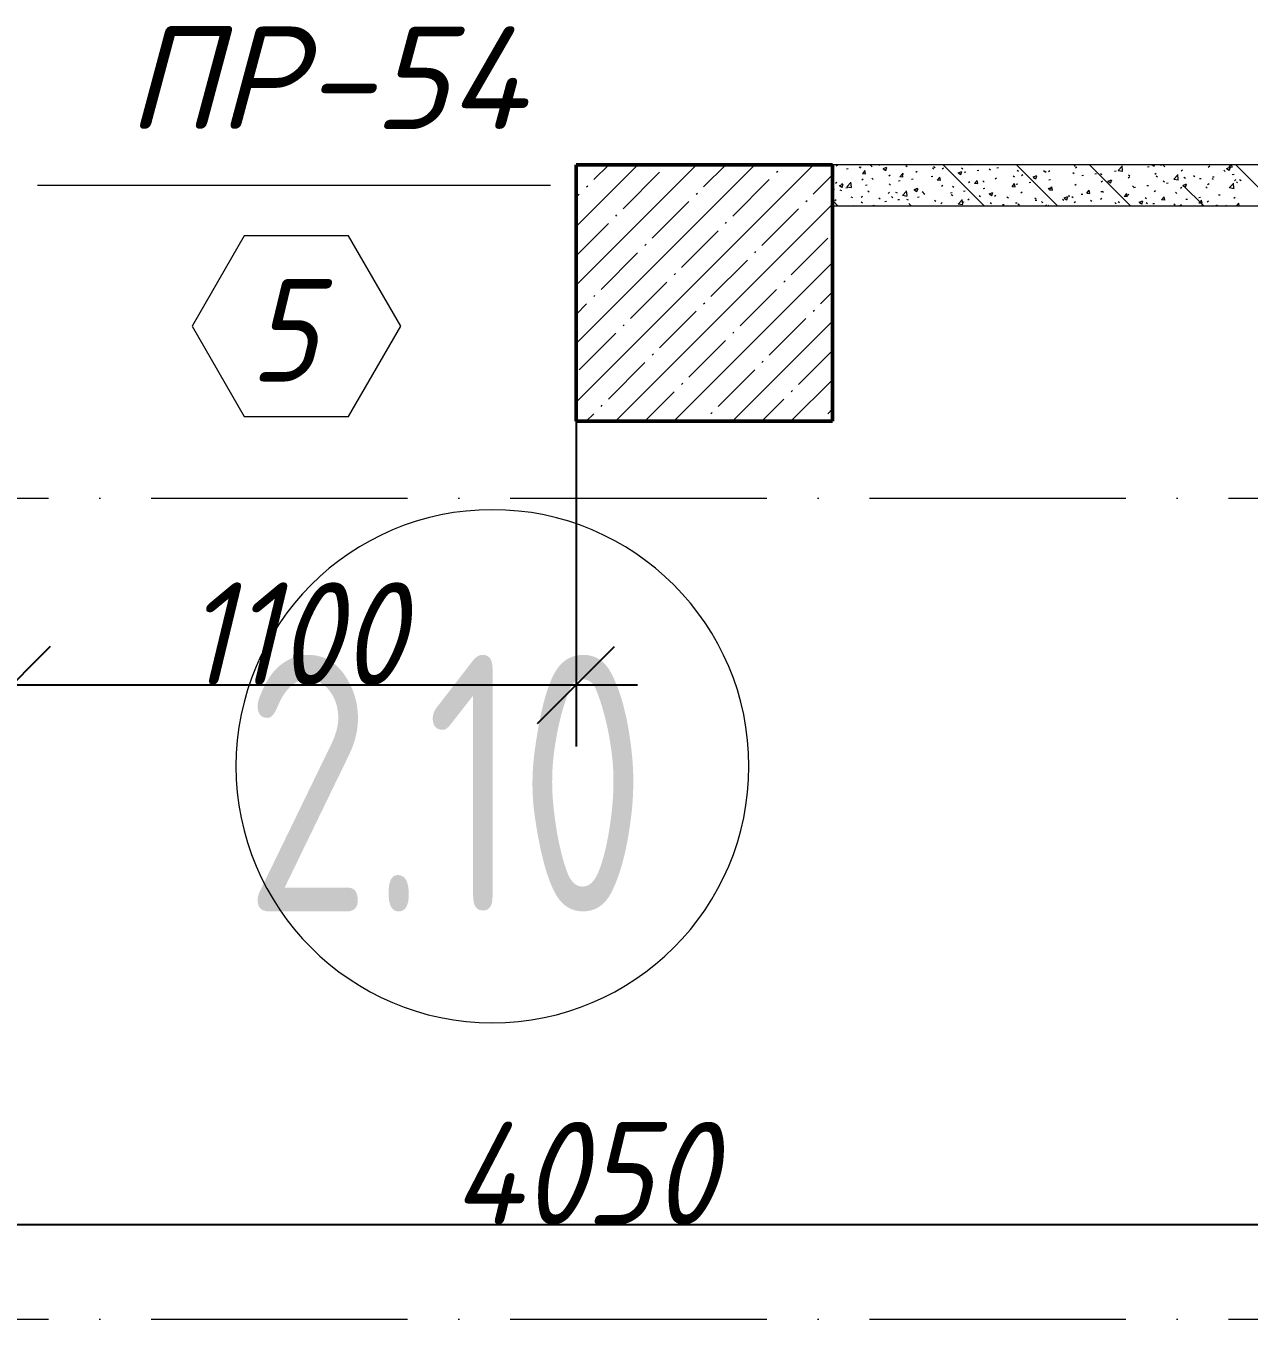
# Model space of a CAD drawing. Header units: millimetres. Extents: x -6064 to 178764, y -5836 to 29924.
# Drawn here: x 77508 to 79892, y 13400 to 15921 of the extents above; entities that cross this region are included whole.
import ezdxf

# ---------------------------------------------------------------- set-up
doc = ezdxf.new("R2010")
doc.units = ezdxf.units.MM
doc.linetypes.add('50_200_ШТРИХ_1Т_ш5_п1_п1_', pattern=[700, 500, -100, 0, -100])
doc.layers.add('A-ANNO-DIMS', color=7, linetype='Continuous')
for name, color, linetype, lineweight in [('A-AREA-IDEN', 7, 'Continuous', 9), ('A-DOOR-IDEN', 7, 'Continuous', 9), ('A-GENM-IDEN', 7, 'Continuous', 9), ('S-COLS', 7, 'Continuous', 9), ('S-COLS-1', 7, 'Continuous', 5), ('S-COLS-2', 7, 'Continuous', 50), ('Оси-1', 7, '50_200_ШТРИХ_1Т_ш5_п1_п1_', 9)]:
    doc.layers.add(name, color=color, linetype=linetype, lineweight=lineweight)
doc.layers.add('A-WALL-FNSH-4', color=7, linetype='Continuous', lineweight=13, true_color=0x0070df)
doc.layers.add('A-WALL-PATT-4', color=7, linetype='Continuous', lineweight=5, true_color=0x0070df)
doc.styles.add('ISOCPEUR_I_2', font='isocpeui.ttf', dxfattribs={"width": 0.9, "height": 200})
doc.styles.add('ISOCPEUR_I_4', font='isocpeui.ttf', dxfattribs={"height": 200})
doc.styles.add('СПДС', font='ГОСТ тип А.ttf', dxfattribs={"width": 0.9})
doc.dimstyles.new('ISO-2_0_0_9К_СРЕДНИЙ_2', dxfattribs={"dimscale": 304.8, "dimtxt": 199.196235, "dimasz": 0.492126, "dimexe": 0.393701, "dimexo": 0, "dimgap": 0, "dimtad": 1, "dimdec": 0, "dimzin": 0, "dimdsep": 46, "dimtxsty": 'ISOCPEUR_I_2', "dimblk1": 'OBLIQUE', "dimblk2": 'OBLIQUE', "dimsah": 1, "dimcen": 0.09, "dimdle": 0.393701, "dimazin": 0, "dimtfac": 1, "dimtdec": 4, "dimtix": 1, "dimtmove": 0, "dimatfit": 3, "dimfxl": 1, "dimtvp": 1, "dimtolj": 1, "dimtzin": 0, "dimarcsym": 2})

# ---------------------------------------------------------------- blocks, each defined once
blk = doc.blocks.new('Колонна_Несущая_Прямоугольное сечение - 500х500-V30-АР1_1_Кладочный план 2 этажа')
at = {"layer": 'S-COLS-1'}
h = blk.add_hatch(dxfattribs=at)
h.set_pattern_fill('FP_42', color=256, style=0, pattern_type=2)
h.set_pattern_definition([(45, (-78830, -15400), (-57.02463, 57.02463), []), (45, (-78772.975, -15400), (-57.02463, 57.02463), [100.806, -20.161, 3.353, -16.808])])
h.paths.add_polyline_path([(-250, -250), (250, -250), (250, 250), (-250, 250)], flags=0)
at = {"layer": 'S-COLS-2'}
for p, q in [((250, 250), (-250, 250)), ((-250, 250), (-250, -250)), ((250, -250), (250, 250)), ((-250, -250), (250, -250))]:
    blk.add_line(p, q, dxfattribs=at)
blk = doc.blocks.new('AAR_СКБ_Марка_Двери_Перемычка и проем - Марка перемычки и проема-25306769-АР1_1_Кладочный план 2 этажа')
at = {"layer": 'A-DOOR-IDEN'}
for p, q in [((-5, 0), (5, 0)), ((-0.968, -0.984), (-1.986, -2.747)), ((1.067, -0.984), (-0.968, -0.984)), ((2.085, -2.747), (1.067, -0.984)), ((-1.986, -2.747), (-0.968, -4.509)), ((1.067, -4.509), (2.085, -2.747)), ((-0.968, -4.509), (1.067, -4.509))]:
    blk.add_line(p, q, dxfattribs=at)
blk = doc.blocks.new('_Oblique')
at = {"color": 0, "linetype": 'ByBlock', "lineweight": -2}
blk.add_line((-0.5, -0.5), (0.5, 0.5), dxfattribs=at)
blk = doc.blocks.new('DIMBLOCK406-АР1_1_Кладочный план 2 этажа')
at = {"layer": 'A-ANNO-DIMS', "color": 0, "lineweight": -2, "transparency": 16777216}
for p, q in [((76570, 13690.6), (76570, 13464.5)), ((80619.8, 13690.6), (80619.8, 13464.5)), ((76450, 13584.5), (80739.8, 13584.5))]:
    blk.add_line(p, q, dxfattribs=at)
at = {"layer": 'Defpoints', "color": 0, "transparency": 16777216}
for p in [(76570, 13690.6), (80619.8, 13690.6), (80619.8, 13584.5)]:
    blk.add_point(p, dxfattribs=at)
at = {"layer": 'A-ANNO-DIMS', "color": 0, "lineweight": -2, "transparency": 16777216, "xscale": 150, "yscale": 150, "zscale": 150, "rotation": 180}
blk.add_blockref('_Oblique', (76570, 13584.5), dxfattribs=at)
at = {"layer": 'A-ANNO-DIMS', "color": 0, "lineweight": -2, "transparency": 16777216, "xscale": 150, "yscale": 150, "zscale": 150}
blk.add_blockref('_Oblique', (80619.8, 13584.5), dxfattribs=at)
at = {"layer": 'A-ANNO-DIMS', "color": 0, "transparency": 16777216, "insert": (78594.9, 13684.5), "char_height": 200, "width": 625.17, "attachment_point": 5, "style": 'ISOCPEUR_I_2'}
blk.add_mtext('\\A1;4050', dxfattribs=at)
blk = doc.blocks.new('DIMBLOCK490-АР1_1_Кладочный план 2 этажа')
at = {"layer": 'A-ANNO-DIMS', "color": 0, "lineweight": -2, "transparency": 16777216}
for p, q in [((77480, 15570), (77480, 14516)), ((78580, 15150), (78580, 14516)), ((77360, 14636), (78700, 14636))]:
    blk.add_line(p, q, dxfattribs=at)
at = {"layer": 'Defpoints', "color": 0, "transparency": 16777216}
for p in [(77480, 15570), (78580, 15150), (78580, 14636)]:
    blk.add_point(p, dxfattribs=at)
at = {"layer": 'A-ANNO-DIMS', "color": 0, "lineweight": -2, "transparency": 16777216, "xscale": 150, "yscale": 150, "zscale": 150, "rotation": 180}
blk.add_blockref('_Oblique', (77480, 14636), dxfattribs=at)
at = {"layer": 'A-ANNO-DIMS', "color": 0, "lineweight": -2, "transparency": 16777216, "xscale": 150, "yscale": 150, "zscale": 150}
blk.add_blockref('_Oblique', (78580, 14636), dxfattribs=at)
at = {"layer": 'A-ANNO-DIMS', "color": 0, "transparency": 16777216, "insert": (78030, 14736), "char_height": 200, "width": 514.846, "attachment_point": 5, "style": 'ISOCPEUR_I_2'}
blk.add_mtext('\\A1;1100', dxfattribs=at)
blk = doc.blocks.new('Марка_Помещения - Номер-25198446-Объем проектирования 2 этажа')
at = {"layer": 'A-AREA-IDEN'}
for start, end in [(360, 180), (180, 360)]:
    blk.add_arc((0, 0), 2.5, start, end, dxfattribs=at)

msp = doc.modelspace()

# ---------------------------------------------------------------- linework, layer by layer
at = {"layer": 'A-WALL-FNSH-4'}
for p, q in [((80972, 15650), (79080, 15650)), ((79080, 15570), (80619.8, 15570))]:
    msp.add_line(p, q, dxfattribs=at)
at = {"layer": 'A-WALL-PATT-4', "linetype": 'Continuous'}
for p, q in [((79087.1, 15647.7), (79089.7, 15649.8)), ((79107, 15641.8), (79110.4, 15642.3)), ((79132.1, 15645.8), (79134.6, 15643.5)), ((79132.5, 15645.2), (79135.8, 15645.6)), ((79138.3, 15633), (79144.4, 15632.5)), ((79138.4, 15632.7), (79143.3, 15638.6)), ((79144.4, 15632.3), (79143.2, 15638.6)), ((79157.2, 15646), (79153.2, 15650)), ((79169.9, 15650), (79171.3, 15649.1)), ((79178.7, 15642.4), (79185.9, 15645.1)), ((79178.8, 15642.2), (79183.8, 15638.8)), ((79184, 15638.7), (79186, 15644.8)), ((79189.9, 15628), (79192.6, 15630.1)), ((79211.3, 15626.4), (79216.2, 15632.2)), ((79215.7, 15633.6), (79218.1, 15631.4)), ((79217.3, 15625.9), (79216.1, 15632.2)), ((79222.7, 15648.6), (79225.5, 15646.8)), ((79242.1, 15635.2), (79244.7, 15637.2)), ((79274.9, 15643.8), (79277.4, 15641.5)), ((79276.9, 15646.3), (79279.7, 15644.5)), ((79293.4, 15641.7), (79296.1, 15643.7)), ((79375.8, 15570), (79295.8, 15650)), ((79324.7, 15634.2), (79331.9, 15637)), ((79324.8, 15634.1), (79329.8, 15630.7)), ((79330, 15630.6), (79332.1, 15636.7)), ((79331.1, 15644), (79334, 15642.2)), ((79336.5, 15635.5), (79339.8, 15635.9)), ((79346.2, 15649.3), (79347.1, 15650)), ((79361.9, 15638.8), (79365.2, 15639.3)), ((79385.4, 15641.8), (79388.2, 15640)), ((79400.4, 15643.9), (79403.7, 15644.3)), ((79432.2, 15628.6), (79434.7, 15626.3)), ((79518.3, 15570), (79438.3, 15650)), ((79439.6, 15639.5), (79442.4, 15637.7)), ((79448.4, 15629.1), (79451.1, 15631.2)), ((79470.8, 15626.1), (79477.9, 15628.8)), ((79476, 15622.4), (79478.1, 15628.6)), ((79491.5, 15638.8), (79494, 15636.5)), ((79493.8, 15637.2), (79496.7, 15635.4)), ((79501.2, 15636.8), (79503.8, 15638.8)), ((79548.1, 15634.9), (79550.9, 15633.1)), ((79550.7, 15648.9), (79553.2, 15646.7)), ((79553.4, 15643.9), (79556, 15646)), ((79565.9, 15629.1), (79569.2, 15629.6)), ((79660.9, 15570), (79580.9, 15650)), ((79591.3, 15632.5), (79594.7, 15632.9)), ((79602.3, 15632.6), (79605.1, 15630.8)), ((79629.8, 15637.5), (79633.1, 15638)), ((79636.6, 15638.7), (79644.5, 15647)), ((79636.7, 15638.9), (79645.8, 15637.5)), ((79645.5, 15638.2), (79644.4, 15647.8)), ((79656.6, 15630.3), (79659.4, 15628.5)), ((79694, 15646), (79697.3, 15646.4)), ((79703.1, 15650), (79707.2, 15647.2)), ((79707.4, 15647.1), (79708.4, 15650)), ((79708.4, 15631.4), (79711, 15633.4)), ((79710.8, 15628), (79713.6, 15626.2)), ((79719.4, 15649.3), (79722.7, 15649.8)), ((79727.4, 15646), (79725.1, 15648.4)), ((79745, 15621.9), (79752.9, 15630.1)), ((79754, 15621.4), (79752.8, 15631)), ((79759.7, 15637.9), (79762.3, 15639.9)), ((79783.5, 15629), (79786, 15626.7)), ((79812.5, 15645.5), (79815.1, 15647.5)), ((79842.8, 15639.2), (79845.3, 15636.9)), ((79848.2, 15642.6), (79855.3, 15645.3)), ((79848.2, 15642.5), (79853.2, 15639.1)), ((79853, 15645.4), (79856.9, 15650)), ((79853, 15645.7), (79859.1, 15645.2)), ((79853.4, 15638.9), (79855.5, 15645.1)), ((79859, 15644.9), (79858.1, 15650)), ((79859.2, 15631.2), (79862.6, 15631.6)), ((79946, 15570), (79866, 15650)), ((79085.8, 15613.9), (79088.5, 15616)), ((79093.4, 15609.6), (79100.5, 15612.3)), ((79093.4, 15609.5), (79098.4, 15606.1)), ((79097.2, 15613.3), (79099.6, 15611)), ((79098.6, 15605.9), (79100.7, 15612.1)), ((79105.7, 15605.1), (79109.1, 15605.5)), ((79107.9, 15607), (79115.8, 15615.3)), ((79108, 15607.2), (79117.1, 15605.8)), ((79116.8, 15606.5), (79115.7, 15616.1)), ((79137.1, 15620.4), (79139.8, 15622.5)), ((79144.2, 15610.2), (79147.5, 15610.6)), ((79156.4, 15623.5), (79158.9, 15621.2)), ((79192.8, 15610.4), (79190.5, 15612.7)), ((79208.4, 15618.6), (79211.7, 15619)), ((79211.2, 15626.7), (79217.3, 15626.1)), ((79233.8, 15622), (79237.1, 15622.4)), ((79239.4, 15601.5), (79246.5, 15604.2)), ((79240.8, 15601.4), (79243.5, 15603.4)), ((79244.6, 15597.8), (79246.7, 15603.9)), ((79272.3, 15627), (79275.6, 15627.5)), ((79284.1, 15620.3), (79290.2, 15619.7)), ((79284.2, 15620), (79289.1, 15625.8)), ((79290.1, 15619.5), (79289, 15625.9)), ((79292.2, 15607.9), (79294.8, 15609.9)), ((79313.7, 15608.3), (79316.2, 15606)), ((79344.9, 15615.5), (79347.6, 15617.5)), ((79357, 15613.6), (79361.9, 15619.4)), ((79357, 15613.9), (79363, 15613.4)), ((79363, 15613.1), (79361.8, 15619.5)), ((79373, 15618.4), (79375.5, 15616.2)), ((79373.6, 15603.8), (79377, 15604.3)), ((79397.1, 15622.6), (79399.8, 15624.7)), ((79429.8, 15607.5), (79435.9, 15607)), ((79429.9, 15607.2), (79434.8, 15613.1)), ((79435.9, 15606.8), (79434.7, 15613.1)), ((79437.8, 15612.3), (79441.1, 15612.7)), ((79463.2, 15615.6), (79466.6, 15616)), ((79470.8, 15626), (79475.8, 15622.6)), ((79500, 15602.9), (79502.6, 15605)), ((79501.7, 15620.7), (79505.1, 15621.1)), ((79502.8, 15600.8), (79507.7, 15606.7)), ((79508.8, 15600.4), (79507.6, 15606.7)), ((79552.1, 15610.1), (79554.8, 15612.1)), ((79603.4, 15616.6), (79606.1, 15618.6)), ((79616.8, 15618), (79623.9, 15620.7)), ((79616.8, 15617.8), (79621.8, 15614.4)), ((79622, 15614.3), (79624.1, 15620.4)), ((79656.2, 15624.2), (79658.9, 15626.3)), ((79665, 15608.7), (79667.5, 15606.4)), ((79667.2, 15605.9), (79670.6, 15606.4)), ((79692.7, 15609.3), (79696, 15609.7)), ((79724.3, 15618.8), (79726.8, 15616.6)), ((79731.2, 15614.3), (79734.5, 15614.8)), ((79745.2, 15622.1), (79754.2, 15620.7)), ((79758.5, 15604), (79761.1, 15606.1)), ((79762.8, 15609.8), (79769.9, 15612.6)), ((79762.8, 15609.7), (79767.9, 15606.3)), ((79803.5, 15570), (79763.1, 15610.4)), ((79765, 15625.7), (79767.9, 15623.9)), ((79768, 15606.2), (79770.1, 15612.3)), ((79795.3, 15622.8), (79798.6, 15623.2)), ((79807.9, 15606.7), (79810.4, 15604.4)), ((79811.2, 15611.7), (79813.9, 15613.7)), ((79819.3, 15623.4), (79822.1, 15621.6)), ((79820.8, 15626.1), (79824.1, 15626.6)), ((79853.4, 15605.1), (79861.3, 15613.3)), ((79853.6, 15605.3), (79862.6, 15603.9)), ((79862.4, 15604.5), (79861.3, 15614.2)), ((79863.4, 15618.8), (79866, 15620.9)), ((79867.1, 15616.9), (79869.6, 15614.6)), ((79873.5, 15621.1), (79876.3, 15619.3)), ((79090.6, 15570), (79080, 15580.6)), ((79080.3, 15601.7), (79083.6, 15602.2)), ((79084.6, 15580.1), (79087.3, 15582.1)), ((79094.4, 15601.3), (79097.2, 15599.5)), ((79115.8, 15587.6), (79118.7, 15585.8)), ((79135.9, 15586.6), (79138.6, 15588.6)), ((79136, 15577.7), (79138.4, 15575.5)), ((79148.6, 15599), (79151.5, 15597.2)), ((79170.1, 15585.4), (79172.9, 15583.6)), ((79181.7, 15578.5), (79185, 15579)), ((79188.7, 15594.2), (79191.3, 15596.3)), ((79195.2, 15587.9), (79197.7, 15585.6)), ((79202.9, 15596.7), (79205.7, 15594.9)), ((79207.1, 15581.9), (79210.4, 15582.3)), ((79216.3, 15590.2), (79224.2, 15598.4)), ((79216.5, 15590.4), (79225.5, 15589)), ((79225.3, 15589.7), (79224.1, 15599.3)), ((79224.3, 15583.1), (79227.1, 15581.3)), ((79239.4, 15601.3), (79244.5, 15597.9)), ((79245.6, 15587), (79248.9, 15587.4)), ((79254.5, 15598.1), (79257, 15595.8)), ((79257.1, 15594.4), (79259.9, 15592.6)), ((79278.5, 15580.8), (79281.4, 15579)), ((79309.7, 15595.4), (79313.1, 15595.8)), ((79311.4, 15592.1), (79314.2, 15590.3)), ((79324.7, 15573.4), (79332.6, 15581.6)), ((79333.7, 15572.8), (79332.6, 15582.5)), ((79332.8, 15578.5), (79335.6, 15576.7)), ((79335.2, 15598.7), (79338.5, 15599.2)), ((79343.7, 15581.7), (79346.4, 15583.7)), ((79365.6, 15589.8), (79368.4, 15588)), ((79385.4, 15593.3), (79392.5, 15596.1)), ((79385.4, 15593.2), (79390.5, 15589.8)), ((79390.6, 15589.7), (79392.7, 15595.8)), ((79395.9, 15588.8), (79398.5, 15590.9)), ((79419.8, 15587.5), (79422.7, 15585.7)), ((79447.2, 15595.3), (79449.8, 15597.4)), ((79474.1, 15585.3), (79476.9, 15583.5)), ((79475, 15580.6), (79478.3, 15581)), ((79487.3, 15578.1), (79489.8, 15575.9)), ((79502.7, 15601.1), (79508.8, 15600.6)), ((79528.3, 15583), (79531.1, 15581.2)), ((79531.4, 15585.2), (79538.5, 15587.9)), ((79531.4, 15585.1), (79536.5, 15581.7)), ((79536.7, 15581.5), (79538.7, 15587.7)), ((79539.2, 15589.1), (79542.5, 15589.5)), ((79546.5, 15588.3), (79549, 15586)), ((79550.9, 15576.3), (79553.5, 15578.3)), ((79564.6, 15592.4), (79567.9, 15592.8)), ((79575.6, 15594.5), (79580.5, 15600.3)), ((79575.6, 15594.8), (79581.7, 15594.2)), ((79581.6, 15594), (79580.5, 15600.4)), ((79582.5, 15580.7), (79585.4, 15578.9)), ((79602.2, 15582.8), (79604.9, 15584.8)), ((79603.1, 15597.5), (79606.4, 15597.9)), ((79605.8, 15598.5), (79608.3, 15596.2)), ((79636.8, 15578.4), (79639.6, 15576.6)), ((79648.5, 15588.1), (79653.4, 15593.9)), ((79648.5, 15588.4), (79654.5, 15587.9)), ((79654.5, 15587.6), (79653.3, 15594)), ((79655, 15590.4), (79657.6, 15592.4)), ((79677.4, 15577.1), (79684.5, 15579.8)), ((79682.7, 15573.4), (79684.7, 15579.5)), ((79689.4, 15586.3), (79691.9, 15584.1)), ((79707.1, 15597.5), (79709.8, 15599.6)), ((79721.3, 15582), (79727.4, 15581.5)), ((79721.4, 15581.7), (79726.3, 15587.6)), ((79727.4, 15581.2), (79726.2, 15587.6)), ((79748.6, 15596.5), (79751.1, 15594.2)), ((79768.6, 15582.7), (79771.9, 15583.1)), ((79794, 15586.1), (79797.4, 15586.5)), ((79794.3, 15575.3), (79799.2, 15581.2)), ((79800.3, 15574.9), (79799.1, 15581.2)), ((79810, 15577.8), (79812.6, 15579.9)), ((79832.5, 15591.1), (79835.8, 15591.6)), ((79862.2, 15585), (79864.8, 15587)), ((79117.5, 15570.1), (79120.8, 15570.5)), ((79157.4, 15570), (79161.1, 15571.4)), ((79160.9, 15570), (79161.3, 15571.2)), ((79233.2, 15570), (79228.5, 15574.7)), ((79290.9, 15574), (79293.6, 15576.1)), ((79324.9, 15573.6), (79333.9, 15572.2)), ((79387, 15576.2), (79389.8, 15574.4)), ((79411.1, 15572.2), (79414.4, 15572.6)), ((79436.5, 15575.5), (79439.8, 15576)), ((79441.2, 15573.9), (79444.1, 15572.1)), ((79495.5, 15571.6), (79498, 15570)), ((79499.9, 15570), (79501.4, 15571.2)), ((79630.1, 15576.2), (79632.6, 15573.9)), ((79677.4, 15576.9), (79682.5, 15573.5)), ((79691, 15576.1), (79693.8, 15574.3)), ((79704.4, 15574.3), (79707.8, 15574.7)), ((79745.2, 15573.8), (79748.1, 15572)), ((79757.2, 15570.2), (79759.9, 15572.3)), ((79794.2, 15575.6), (79800.3, 15575.1)), ((79799.5, 15571.5), (79801.8, 15570)), ((79826.2, 15570), (79830.5, 15571.7)), ((79830.3, 15570), (79830.7, 15571.4)), ((79846.7, 15571.1), (79847.9, 15570)), ((79868, 15570), (79872, 15574.8)), ((79872.9, 15570), (79872, 15574.9))]:
    msp.add_line(p, q, dxfattribs=at)
at = {"layer": 'Оси-1'}
for p, q in [((-4160, 15000), (125951.6, 15000)), ((-4160, 13400), (125951.6, 13400))]:
    msp.add_line(p, q, dxfattribs=at)

# ---------------------------------------------------------------- block references
at = {"layer": 'A-AREA-IDEN', "xscale": 199.9999999999999, "yscale": 199.9999999999999, "zscale": 199.9999999999999}
msp.add_blockref('Марка_Помещения - Номер-25198446-Объем проектирования 2 этажа', (78417, 14477.6), dxfattribs=at)
at = {"layer": 'A-DOOR-IDEN', "xscale": 99.99999999999993, "yscale": 99.99999999999993, "zscale": 99.99999999999993}
msp.add_blockref('AAR_СКБ_Марка_Двери_Перемычка и проем - Марка перемычки и проема-25306769-АР1_1_Кладочный план 2 этажа', (78030, 15610), dxfattribs=at)
at = {"layer": 'S-COLS'}
msp.add_blockref('Колонна_Несущая_Прямоугольное сечение - 500х500-V30-АР1_1_Кладочный план 2 этажа', (78830, 15400), dxfattribs=at)

# ---------------------------------------------------------------- texts
at = {"layer": 'A-AREA-IDEN', "insert": (77933.2, 14694.7), "char_height": 500, "width": 1212.151, "attachment_point": 1, "style": 'СПДС'}
msp.add_mtext('2.10', dxfattribs=at)
at = {"layer": 'A-DOOR-IDEN', "insert": (77943.8, 15427.4), "char_height": 200, "width": 158.734, "attachment_point": 1, "style": 'ISOCPEUR_I_2'}
msp.add_mtext('\\fISOCPEUR|b0|i1|c204|p34|;\\W.9;5', dxfattribs=at)
at = {"layer": 'A-GENM-IDEN', "char_height": 200, "attachment_point": 1, "style": 'ISOCPEUR_I_4'}
for s, insert, width in [('ПР', (77704.2, 15919.3), 416.877), ('-54', (78048.2, 15919.3), 561.181)]:
    msp.add_mtext(s, dxfattribs=dict(at, insert=insert, width=width))

# ---------------------------------------------------------------- dimensions: what is measured, and where the dimension line sits
at = {"layer": 'A-ANNO-DIMS'}
for base, p1, p2, override, picture, middle in [((78580, 14636), (77480, 15570), (78580, 15150), {"dimpost": '<>', "dimfxl": 1177.454875}, 'DIMBLOCK490-АР1_1_Кладочный план 2 этажа', (78030, 14736)), ((80619.8, 13584.5), (76570, 13690.6), (80619.8, 13690.6), {"dimpost": '<>', "dimfxl": 4049.81}, 'DIMBLOCK406-АР1_1_Кладочный план 2 этажа', (78594.9, 13684.5))]:
    dim = msp.add_linear_dim(base=base, p1=p1, p2=p2, dimstyle='ISO-2_0_0_9К_СРЕДНИЙ_2', override=override, dxfattribs=at)
    dim.commit()
    dim.dimension.update_dxf_attribs({"geometry": picture, "text_midpoint": middle})

doc.saveas('drawing.dxf')
